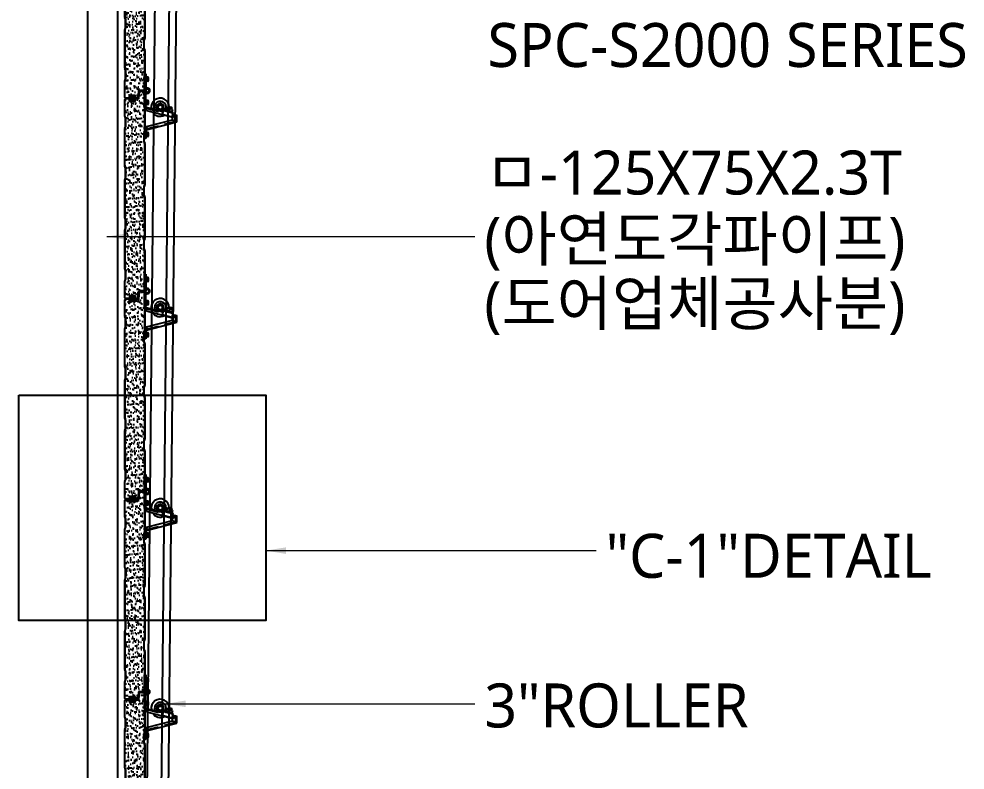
# Model space of a CAD drawing. Header units: millimetres. Extents: x 909 to 159266, y 137 to 21462.
# Drawn here: x 129143 to 131504, y 11873 to 13747 of the extents above; entities that cross this region are included whole.
import ezdxf

# ---------------------------------------------------------------- set-up
doc = ezdxf.new("R2010")
doc.units = ezdxf.units.MM
doc.header["$LTSCALE"] = 50
doc.header["$MEASUREMENT"] = 0
doc.linetypes.add('HIDDEN', pattern=[2, 1, -1])
doc.linetypes.add('HIDDEN2', pattern=[0.1875, 0.125, -0.0625])
for name, color, linetype in [('OHD Frame', 2, 'Continuous'), ('OHD Panel', 5, 'Continuous'), ('OHD Track', 4, 'Continuous')]:
    doc.layers.add(name, color=color, linetype=linetype)
doc.layers.add('건축120130$0$TEX', color=3, linetype='Continuous', lineweight=15)
doc.layers.add('주단면도-1$0$A-ELEV-LIN2', color=7, linetype='Continuous', lineweight=25)
doc.styles.get("Standard").update_dxf_attribs({"font": 'NanumGothicBold.ttf'})
doc.styles.add('울릉도M', font='NanumGothic.ttf')
doc.dimstyles.new('ISO-25', dxfattribs={"dimtxt": 2.5, "dimasz": 2.5, "dimexe": 1.25, "dimexo": 0.625, "dimtad": 1, "dimtxsty": 'Standard', "dimcen": 2.5, "dimadec": 0, "dimazin": 0, "dimtfac": 1, "dimtmove": 0, "dimatfit": 3, "dimfxl": 1, "dimarcsym": 0})

# ---------------------------------------------------------------- blocks, each defined once
blk = doc.blocks.new('A$C1B0F701D')
at = {"layer": 'OHD Panel'}
for p, q in [((1.218728721141815e-05, 457.0901667959988), (1.218728721141815e-05, 498.4999968521297)), ((0.5000121872872114, 457.0901667959988), (0.5000121872872114, 498.4999968521297)), ((2.500012187287211, 500.9999968521297), (9.500012187287211, 500.9999968521297)), ((9.500012187287211, 500.9999968521297), (2.500012187287211, 500.9999968521297)), ((2.500012187287211, 500.4999968521297), (9.500012187287211, 500.4999968521297)), ((11.50001218728721, 498.4999968521297), (11.50001218728721, 495.9999968521297)), ((11.50001218728721, 494.9999968521297), (11.50001218728721, 498.4999968521297)), ((12.00001218728721, 498.4999968521297), (12.00001218728721, 495.9999968521297)), ((12.00001218728721, 494.9999968521297), (12.00001218728721, 498.4999968521297)), ((16.50001218728721, 493.9999968521297), (13.00001218728721, 493.9999968521297)), ((13.00001218728721, 493.4999968521297), (16.50001218728721, 493.4999968521297)), ((16.50001218728721, 493.4999968521297), (16.50001218728721, 493.9999968521297)), ((1.788866569288075, 452.922288088128), (0.2639442104846239, 455.9721328075975)), ((2.236080165021122, 453.1458948869258), (0.7111578052863479, 456.1957396063954)), ((2.000012187287211, 430.9721328075975), (2.000012187287211, 452.0278608985245)), ((2.500012187287211, 430.9721328075975), (2.500012187287211, 452.0278608985245)), ((1.218728721141815e-05, 330.0901667959988), (1.218728721141815e-05, 425.9098269082606)), ((0.2639442104846239, 427.0278608985245), (1.788866569288075, 430.0777056161314)), ((0.5000121872872114, 330.0901667959988), (0.5000121872872114, 425.9098269082606)), ((0.7111578052863479, 426.8042540997267), (2.236080165021122, 429.8540988191962)), ((1.788866569288075, 325.922288088128), (0.2639442104846239, 328.9721328075975)), ((2.236080165021122, 326.1458948869258), (0.7111578052863479, 329.1957396063954)), ((2.000012187287211, 303.9721328075975), (2.000012187287211, 325.0278608985245)), ((2.500012187287211, 303.9721328075975), (2.500012187287211, 325.0278608985245)), ((1.218728721141815e-05, 298.9098269082606), (1.218728721141815e-05, 203.0901667959988)), ((0.2639442104846239, 300.0278608985245), (1.788866569288075, 303.0777056161314)), ((0.5000121872872114, 203.0901667959988), (0.5000121872872114, 298.9098269082606)), ((0.7111578052863479, 299.8042540997267), (2.236080165021122, 302.8540988191962)), ((1.788866569288075, 198.922288088128), (0.2639442104846239, 201.9721328075975)), ((2.236080165021122, 199.1458948869258), (0.7111578052863479, 202.1957396063954)), ((2.000012187287211, 176.9721328075975), (2.000012187287211, 198.0278608985245)), ((2.500012187287211, 176.9721328075975), (2.500012187287211, 198.0278608985245)), ((1.218728721141815e-05, 171.9098269082606), (1.218728721141815e-05, 76.09016679599881)), ((0.2639442104846239, 173.0278608985245), (1.788866569288075, 176.0777056161314)), ((0.5000121872872114, 76.09016679599881), (0.5000121872872114, 171.9098269082606)), ((0.7111578052863479, 172.8042540997267), (2.236080165021122, 175.8540988191962)), ((1.788866569288075, 71.92228808812797), (0.2639442104846239, 74.97213280759752)), ((2.236080165021122, 72.14589488692582), (0.7111578052863479, 75.19573960639536)), ((2.000012187287211, 49.97213280759752), (2.000012187287211, 71.02786089852452)), ((2.500012187287211, 49.97213280759752), (2.500012187287211, 71.02786089852452)), ((0.2639442104846239, 46.02786089852452), (1.788866569288075, 49.07770561613142)), ((0.7111578052863479, 45.80425409972668), (2.236080165021122, 48.85409881919622)), ((1.218728721141815e-05, 3.499996852129698), (1.218728721141815e-05, 44.90982690826058)), ((0.5000121872872114, 3.499996852129698), (0.5000121872872114, 44.90982690826058)), ((9.500012187287211, 1.499996852129698), (2.500012187287211, 1.499996852129698)), ((9.500012187287211, 0.9999968521296978), (2.500012187287211, 0.9999968521296978)), ((11.50001218728721, 6.999996852129698), (11.50001218728721, 3.499996852129698)), ((12.00001218728721, 6.999996852129698), (12.00001218728721, 3.499996852129698)), ((13.00001218728721, 8.499996852129698), (16.50001218728721, 8.499996852129698)), ((16.50001218728721, 7.999996852129698), (13.00001218728721, 7.999996852129698)), ((16.50001218728721, 8.499996852129698), (16.50001218728721, 7.999996852129698))]:
    blk.add_line(p, q, dxfattribs=at)
for centre, radius, start, end in [((2.500012187287211, 498.4999968521297), 2.5, 90, 180), ((2.500012187287211, 498.4999968521297), 2.000000000001364, 90, 180), ((9.500012187287211, 498.4999968521297), 2.5, 0, 90), ((9.500012187287211, 498.4999968521297), 1.999999999998408, 0, 90), ((13.00001218728721, 494.9999968521297), 1.5, 180, 270), ((13.00001218728721, 494.9999968521297), 1, 180, 270), ((2.500012187287211, 457.0901667959988), 2.5, 180, 206.5650512009417), ((2.500012187287211, 457.0901667959988), 2, 180, 206.5650512009417), ((1.218728721141815e-05, 452.0278608985245), 2, 0, 26.56505120094169), ((1.218728721141815e-05, 452.0278608985245), 2.5, 0, 26.56505120094169), ((2.500012187287211, 425.9098269082606), 2.5, 153.4349487990583, 180), ((2.500012187287211, 425.9098269082606), 2, 153.4349487990583, 180), ((1.218728721141815e-05, 430.9721328075975), 2, 333.4349487990583, 0), ((1.218728721141815e-05, 430.9721328075975), 2.5, 333.4349487990583, 0), ((2.500012187287211, 330.0901667959988), 2.5, 180, 206.5650512009417), ((2.500012187287211, 330.0901667959988), 2, 180, 206.5650512009417), ((1.218728721141815e-05, 325.0278608985245), 2, 0, 26.56505120094169), ((1.218728721141815e-05, 325.0278608985245), 2.5, 0, 26.56505120094169), ((2.500012187287211, 298.9098269082606), 2.5, 153.4349487990583, 180), ((2.500012187287211, 298.9098269082606), 2, 153.4349487990583, 180), ((1.218728721141815e-05, 303.9721328075975), 2, 333.4349487990583, 0), ((1.218728721141815e-05, 303.9721328075975), 2.5, 333.4349487990583, 0), ((2.500012187287211, 203.0901667959988), 2.5, 180, 206.5650512009417), ((2.500012187287211, 203.0901667959988), 2, 180, 206.5650512009417), ((1.218728721141815e-05, 198.0278608985245), 2, 0, 26.56505120094169), ((1.218728721141815e-05, 198.0278608985245), 2.5, 0, 26.56505120094169), ((2.500012187287211, 171.9098269082606), 2.5, 153.4349487990583, 180), ((2.500012187287211, 171.9098269082606), 2, 153.4349487990583, 180), ((1.218728721141815e-05, 176.9721328075975), 2, 333.4349487990583, 0), ((1.218728721141815e-05, 176.9721328075975), 2.5, 333.4349487990583, 0), ((2.500012187287211, 76.09016679599881), 2.5, 180, 206.5650512009417), ((2.500012187287211, 76.09016679599881), 2, 180, 206.5650512009417), ((1.218728721141815e-05, 71.02786089852452), 2, 0, 26.56505120094169), ((1.218728721141815e-05, 71.02786089852452), 2.5, 0, 26.56505120094169), ((1.218728721141815e-05, 49.97213280759752), 2, 333.4349487990583, 0), ((1.218728721141815e-05, 49.97213280759752), 2.5, 333.4349487990583, 0), ((2.500012187287211, 44.90982690826058), 2.5, 153.4349487990583, 180), ((2.500012187287211, 44.90982690826058), 2, 153.4349487990583, 180), ((2.500012187287211, 3.499996852129698), 2.5, 180, 270), ((2.500012187287211, 3.499996852129698), 2.000000000000114, 180, 270), ((9.500012187287211, 3.499996852129698), 2.5, 270, 0), ((9.500012187287211, 3.499996852129698), 2.000000000000057, 270, 0), ((13.00001218728721, 6.999996852129698), 1.5, 90, 180), ((13.00001218728721, 6.999996852129698), 1, 90, 180)]:
    blk.add_arc(centre, radius, start, end, dxfattribs=at)
blk = doc.blocks.new('A$C2BEC2C56')
h = blk.add_hatch(color=256)
h.dxf.hatch_style = 1
h.paths.add_polyline_path([(26.9999999506399, 477.5), (27.9999999506399, 477.5), (27.9999999506399, 517.5), (26.9999999506399, 517.5)])
h = blk.add_hatch(color=256)
h.dxf.hatch_style = 1
h.paths.add_polyline_path([(26.9999999506399, 22.5), (27.9999999506399, 22.5), (27.9999999506399, 62.5), (26.9999999506399, 62.5)])
for p, q in [((26.9999999506399, 517.5), (26.9999999506399, 477.5)), ((27.9999999506399, 517.5), (26.9999999506399, 517.5)), ((27.9999999506399, 477.5), (27.9999999506399, 517.5)), ((26.9999999506399, 477.5), (27.9999999506399, 477.5)), ((26.9999999506399, 62.5), (26.9999999506399, 22.5)), ((26.9999999506399, 22.5), (27.9999999506399, 22.5))]:
    blk.add_line(p, q)
at = {"layer": 'OHD Panel'}
for p, q in [((17.6371212657541, 520), (25.9999999506399, 520)), ((17.6371212657541, 519.5), (25.9999999506399, 519.5)), ((4.499999950639904, 495), (4.499999950639904, 499.5)), ((4.999999950639904, 495), (4.999999950639904, 499.5)), ((5.999999950639904, 501), (12.48620515409857, 501)), ((5.999999950639904, 500.5), (12.48620515409857, 500.5)), ((13.48071060795337, 501.8953152168542), (15.15085763391107, 517.7617119625211)), ((13.97796333394945, 501.84297282435), (15.64811035990715, 517.7093695700169)), ((27.9999999506399, 517.5), (27.9999999506399, 419.5901699438691)), ((28.4999999506399, 517.5), (28.4999999506399, 419.5901699438691)), ((-4.936009645462036e-08, 494), (3.499999950639904, 494)), ((-4.936009645462036e-08, 493.5), (-4.936009645462036e-08, 494)), ((-4.936009645462036e-08, 493.5), (3.499999950639904, 493.5)), ((25.9999999506399, 414.5278640463948), (25.9999999506399, 393.4721359554678)), ((27.78885433264077, 418.695742752403), (26.26393197290599, 415.6458980347961)), ((26.4999999506399, 414.5278640463948), (26.4999999506399, 393.4721359554678)), ((28.23606792837381, 418.4721359554678), (26.71114556863904, 415.4222912359983)), ((26.26393197290599, 392.3541019670665), (27.78885433264077, 389.304257247597)), ((26.71114556863904, 392.5777087640017), (28.23606792837381, 389.5278640463948)), ((27.9999999506399, 388.4098300561309), (27.9999999506399, 285.5901699438691)), ((28.4999999506399, 388.4098300561309), (28.4999999506399, 285.5901699438691)), ((27.78885433264077, 284.695742752403), (26.26393197290599, 281.6458980347961)), ((28.23606792837381, 284.4721359554678), (26.71114556863904, 281.4222912359983)), ((25.9999999506399, 280.5278640463948), (25.9999999506399, 259.4721359554678)), ((26.4999999506399, 280.5278640463948), (26.4999999506399, 259.4721359554678)), ((26.26393197290599, 258.3541019670665), (27.78885433264077, 255.304257247597)), ((26.71114556863904, 258.5777087640017), (28.23606792837381, 255.5278640463948)), ((27.9999999506399, 254.4098300561309), (27.9999999506399, 151.5901699438691)), ((28.4999999506399, 254.4098300561309), (28.4999999506399, 151.5901699438691)), ((25.9999999506399, 146.5278640463948), (25.9999999506399, 125.4721359554678)), ((27.78885433264077, 150.695742752403), (26.26393197290599, 147.6458980347961)), ((26.4999999506399, 146.5278640463948), (26.4999999506399, 125.4721359554678)), ((28.23606792837381, 150.4721359554678), (26.71114556863904, 147.4222912359983)), ((26.26393197290599, 124.3541019670665), (27.78885433264077, 121.304257247597)), ((26.71114556863904, 124.5777087640017), (28.23606792837381, 121.5278640463948)), ((27.9999999506399, 120.4098300561309), (27.9999999506399, 22.5)), ((28.4999999506399, 120.4098300561309), (28.4999999506399, 22.5)), ((27.9999999506399, 62.5), (26.9999999506399, 62.5)), ((27.9999999506399, 22.5), (27.9999999506399, 62.5)), ((3.499999950639904, 8.5), (-4.936009645462036e-08, 8.5)), ((-4.936009645462036e-08, 8.5), (-4.936009645462036e-08, 8)), ((3.499999950639904, 8), (-4.936009645462036e-08, 8)), ((4.499999950639904, 3.5), (4.499999950639904, 7)), ((4.999999950639904, 3.5), (4.999999950639904, 7)), ((9.33528904337436, 1.5), (6.999999950639904, 1.5)), ((9.33528904337436, 1), (6.999999950639904, 1)), ((12.9002032680437, 18.26171196252108), (11.32429994922131, 3.290630431845784)), ((13.3974559949711, 18.20936957001686), (11.82155267614871, 3.238288039341569)), ((25.9999999506399, 20.5), (15.38646690081805, 20.5)), ((25.9999999506399, 20), (15.38646690081805, 20))]:
    blk.add_line(p, q, dxfattribs=at)
for centre, radius, start, end in [((17.6371212657541, 517.5), 2.499999999999688, 90, 173.9909940145751), ((17.6371212657541, 517.5), 1.999999999998641, 90, 173.9909940145751), ((25.9999999506399, 517.5), 2.5, 0, 90), ((25.9999999506399, 517.5), 2, 0, 90), ((5.999999950639904, 499.5), 1.5, 90, 180), ((5.999999950639904, 499.5), 1, 90, 180), ((12.48620515409857, 502), 0.9999999999990621, 270, 353.9909940145752), ((12.48620515409857, 502), 1.499999999999716, 270, 353.9909940145752), ((3.499999950639904, 495), 1, 270, 0), ((3.499999950639904, 495), 1.5, 270, 0), ((28.4999999506399, 414.5278640463948), 2.499999999999993, 153.4349487990583, 180), ((28.4999999506399, 414.5278640463948), 1.999999999999933, 153.4349487990583, 180), ((25.9999999506399, 419.5901699438691), 1.999999999998181, 333.4349487990583, 0), ((25.9999999506399, 419.5901699438691), 2.499999999998181, 333.4349487990583, 0), ((28.4999999506399, 393.4721359554678), 2.499999999996362, 180, 206.5650512009417), ((28.4999999506399, 393.4721359554678), 1.999999999998181, 180, 206.5650512009417), ((25.9999999506399, 388.4098300561309), 2.000000000000035, 0, 26.56505120094169), ((25.9999999506399, 388.4098300561309), 2.500000000000019, 0, 26.56505120094169), ((25.9999999506399, 285.5901699438691), 1.999999999998181, 333.4349487990583, 0), ((25.9999999506399, 285.5901699438691), 2.499999999998181, 333.4349487990583, 0), ((28.4999999506399, 280.5278640463948), 2.499999999999993, 153.4349487990583, 180), ((28.4999999506399, 280.5278640463948), 1.999999999999933, 153.4349487990583, 180), ((28.4999999506399, 259.4721359554678), 2.499999999996362, 180, 206.5650512009417), ((28.4999999506399, 259.4721359554678), 1.999999999998181, 180, 206.5650512009417), ((25.9999999506399, 254.4098300561309), 2.000000000000035, 0, 26.56505120094169), ((25.9999999506399, 254.4098300561309), 2.500000000000019, 0, 26.56505120094169), ((28.4999999506399, 146.5278640463948), 2.499999999999917, 153.4349487990583, 180), ((28.4999999506399, 146.5278640463948), 1.999999999999933, 153.4349487990583, 180), ((25.9999999506399, 151.5901699438691), 1.999999999998181, 333.4349487990583, 0), ((25.9999999506399, 151.5901699438691), 2.499999999998181, 333.4349487990583, 0), ((28.4999999506399, 125.4721359554678), 2.499999999996362, 180, 206.5650512009417), ((28.4999999506399, 125.4721359554678), 1.999999999998181, 180, 206.5650512009417), ((25.9999999506399, 120.4098300561309), 2.000000000000035, 0, 26.56505120094169), ((25.9999999506399, 120.4098300561309), 2.500000000000019, 0, 26.56505120094169), ((3.499999950639904, 7), 1.5, 0, 90), ((3.499999950639904, 7), 1, 0, 90), ((6.999999950639904, 3.5), 2.5, 180, 270), ((6.999999950639904, 3.5), 2, 180, 270), ((9.33528904337436, 3.5), 2.00000000000056, 270, 353.9909940145752), ((9.33528904337436, 3.5), 2.500000000001503, 270, 353.9909940145752), ((15.38646690081805, 18), 2.499999999998522, 90, 173.9909940145751), ((15.38646690081805, 18), 2.000000000000341, 90, 173.9909940145751), ((25.9999999506399, 22.5), 2.5, 270, 0), ((25.9999999506399, 22.5), 2, 270, 0)]:
    blk.add_arc(centre, radius, start, end, dxfattribs=at)
blk = doc.blocks.new('판넬')
h = blk.add_hatch()
h.set_pattern_fill('AR-SAND', color=253, scale=0.3)
h.set_pattern_definition([(37.50000000000001, (2318087.768194509, -116208.1338546443), (-0.4800093887952137, 14.68239711988027), [0, -11.5824, 0, -12.954, 0, -12.3825]), (7.499999999999999, (2318087.768194509, -116208.1338546443), (13.48569849414008, 21.50475301705063), [0, -6.248400000000001, 0, -10.4394, 0, -4.0005]), (327.5, (2318078.395594509, -116208.1338546443), (23.72977110724374, 0.04311554035637286), [0, -3.81, 0, -13.716, 0, -17.907]), (317.5, (2318078.395594509, -116208.1338546443), (22.90669357416892, 6.687879697716489), [0, -1.905, 0, -8.991599999999998, 0, -10.287])])
h.paths.add_polyline_path([(2376486.369014149, -61366.95126965109, 0.1164338214697226), (2376486.580159767, -61366.05684246006), (2376486.580159767, -61263.23718234734, 0.1164338214658536), (2376486.369014149, -61262.34275515634), (2376484.844091789, -61259.29291043728, -0.1164338214658552), (2376484.580159767, -61258.17487644864), (2376484.580159767, -61237.1191483587, -0.1164338214697252), (2376484.844091789, -61236.00111436992), (2376486.369014149, -61232.95126965109, 0.1164338214697226), (2376486.580159767, -61232.05684246006), (2376486.580159767, -61129.23718234734, 0.1164338214658536), (2376486.369014149, -61128.34275515634), (2376484.844091789, -61125.29291043728, -0.1164338214658538), (2376484.580159767, -61124.17487644864), (2376484.580159767, -61103.1191483587, -0.1164338214697224), (2376484.844091789, -61102.00111436992), (2376486.369014149, -61098.95126965109, 0.1164338214697226), (2376486.580159767, -61098.05684246006), (2376486.580159767, -61040.1470124037), (2376485.580159767, -61040.1470124037), (2376485.580159767, -61000.1470124037), (2376486.580159767, -61000.1470124037, 0.4142135623730951), (2376484.580159767, -60998.1470124037), (2376476.217281082, -60998.1470124037, 0.3838189494974931), (2376474.228270176, -60999.93764283466), (2376472.55812315, -61015.80403958048, -0.383818949497481), (2376471.066364971, -61017.1470124037), (2376464.580159767, -61017.1470124037, 0.4142135623730925), (2376463.580159767, -61018.1470124037), (2376463.580159767, -61022.6470124037, -0.4142135623730951), (2376462.080159767, -61024.1470124037), (2376458.580159767, -61024.1470124037), (2376458.580159767, -61023.6470124037), (2376453.580159767, -61023.64701240358), (2376453.580159767, -61024.14701240358), (2376450.080159767, -61024.14701240358, -0.4142135623730951), (2376448.580159767, -61022.64701240358), (2376448.580159767, -61019.14701240358, 0.4142135623730951), (2376446.580159767, -61017.14701240358), (2376439.580159767, -61017.14701240358, 0.4142135623730951), (2376437.580159767, -61019.14701240358), (2376437.580159767, -61060.55684245995, 0.1164338214658501), (2376437.791305385, -61061.45126965095), (2376439.316227744, -61064.50111437, -0.1164338214658508), (2376439.580159767, -61065.61914835864), (2376439.580159767, -61086.67487644858, -0.1164338214658514), (2376439.316227744, -61087.79291043733), (2376437.791305385, -61090.84275515647, 0.1164338214619848), (2376437.580159767, -61091.73718234745), (2376437.580159767, -61187.55684245995, 0.1164338214658537), (2376437.791305385, -61188.45126965095), (2376439.316227744, -61191.50111437, -0.1164338214658538), (2376439.580159767, -61192.61914835864), (2376439.580159767, -61213.67487644858, -0.1164338214619862), (2376439.316227744, -61214.7929104373), (2376437.791305385, -61217.84275515647, 0.1164338214619848), (2376437.580159767, -61218.73718234745), (2376437.580159767, -61314.55684245995, 0.1164338214658537), (2376437.791305385, -61315.45126965095), (2376439.316227744, -61318.50111437, -0.1164338214658545), (2376439.580159767, -61319.61914835864), (2376439.580159767, -61340.67487644858, -0.1164338214619844), (2376439.316227744, -61341.7929104373), (2376437.791305385, -61344.84275515647, 0.1164338214619848), (2376437.580159767, -61345.73718234745), (2376437.580159767, -61441.55684245995, 0.1164338214658537), (2376437.791305385, -61442.45126965095), (2376439.316227744, -61445.50111437, -0.1164338214658552), (2376439.580159767, -61446.61914835864), (2376439.580159767, -61466.67487644858, -0.1164338214619847), (2376439.316227744, -61467.7929104373), (2376437.791305385, -61470.84275515647, 0.1164338214619848), (2376437.580159767, -61471.73718234745), (2376437.580159767, -61514.14701240358, 0.4142135623730951), (2376439.580159767, -61516.14701240358), (2376446.580159767, -61516.14701240358, 0.4142135623730951), (2376448.580159767, -61514.14701240358), (2376448.580159767, -61510.64701240358, -0.4142135623730951), (2376450.080159767, -61509.14701240358), (2376453.580159767, -61509.14701240358), (2376453.580159767, -61509.64701240358), (2376458.580159767, -61509.6470124037), (2376458.580159767, -61509.1470124037), (2376462.080159767, -61509.1470124037, -0.4142135623730951), (2376463.580159767, -61510.6470124037), (2376463.580159767, -61514.1470124037, 0.4142135623730951), (2376465.580159767, -61516.1470124037), (2376467.915448859, -61516.1470124037, 0.3838189495020591), (2376469.904459765, -61514.35638197271), (2376471.480363084, -61499.38530044244, -0.3838189495020575), (2376473.966626717, -61497.1470124037), (2376484.580159767, -61497.1470124037, 0.4142135623730951), (2376486.580159767, -61495.1470124037), (2376485.580159767, -61495.1470124037), (2376485.580159767, -61455.1470124037), (2376486.580159767, -61455.1470124037), (2376486.580159767, -61397.23718234734, 0.1164338214658532), (2376486.369014149, -61396.34275515634), (2376484.844091789, -61393.29291043728, -0.1164338214658538), (2376484.580159767, -61392.17487644864), (2376484.580159767, -61371.1191483587, -0.1164338214697235), (2376484.844091789, -61370.00111436992)])
h = blk.add_hatch(color=8)
h.dxf.hatch_style = 1
h.paths.add_polyline_path([(2376462.080159767, -61023.6470124037, 0.4142135623730951), (2376463.080159767, -61022.6470124037), (2376463.080159767, -61016.60919053791, 0.1374513143177731), (2376449.080159767, -61016.60919053791), (2376449.080159767, -61022.6470124037, 0.4142135623730951), (2376450.080159767, -61023.6470124037)])
h.paths.add_polyline_path([(2376456.472953836, -61022.1470724037), (2376456.472953836, -61020.14666998741), (2376461.472853835, -61020.14666998741), (2376461.472853835, -61022.1470724037)], flags=16)
h.paths.add_polyline_path([(2376455.472953836, -61022.1470724037), (2376450.473053835, -61022.1470724037), (2376450.473053835, -61020.14666998741), (2376455.472953836, -61020.14666998741)], flags=16)
h.paths.add_polyline_path([(2376450.473053835, -61019.14666998741), (2376450.473053835, -61017.83131527804, -0.05389513537904637), (2376456.068460103, -61017.14930009912, -0.05204155013953814), (2376461.472853835, -61017.7871806753), (2376461.472853835, -61019.14666998741)], flags=16)
h = blk.add_hatch(color=8)
h.dxf.hatch_style = 1
h.paths.add_polyline_path([(2376463.080159766, -61516.68483426962), (2376463.080159767, -61510.6470124037, 0.4142135623718518), (2376462.080159767, -61509.6470124037), (2376450.080159766, -61509.64701240375, 0.4142135623718518), (2376449.080159766, -61510.64701240375), (2376449.080159766, -61516.68483426957, 0.1374513143154419)])
h.paths.add_polyline_path([(2376456.068460101, -61516.14472470836, -0.05389513537517657), (2376450.473053834, -61515.46270952946), (2376450.473053834, -61514.14735482004), (2376461.472853834, -61514.14735482008), (2376461.472853834, -61515.50684413216, -0.05204155014453569)], flags=16)
h.paths.add_polyline_path([(2376456.472953835, -61513.14735482007), (2376456.472953835, -61511.14695240378), (2376461.472853834, -61511.1469524038), (2376461.472853834, -61513.14735482008)], flags=16)
h.paths.add_polyline_path([(2376455.472953835, -61513.14735482006), (2376450.473053834, -61513.14735482004), (2376450.473053834, -61511.14695240375), (2376455.472953835, -61511.14695240377)], flags=16)
for p, q in [((2376449.080159767, -61022.6470124037), (2376449.080159767, -61016.60919053791)), ((2376462.080159767, -61023.6470124037), (2376450.080159767, -61023.6470124037)), ((2376450.473053835, -61019.14666998741), (2376450.473053835, -61017.8313152781)), ((2376461.472853835, -61019.14666998741), (2376450.473053835, -61019.14666998741)), ((2376455.472953836, -61020.14666998741), (2376450.473053835, -61020.14666998741)), ((2376450.473053835, -61022.1470724037), (2376450.473053835, -61020.14666998741)), ((2376455.472953836, -61022.1470724037), (2376450.473053835, -61022.1470724037)), ((2376455.472953836, -61020.14666998741), (2376455.472953836, -61022.1470724037)), ((2376461.472853835, -61020.14666998741), (2376456.472953836, -61020.14666998741)), ((2376456.472953836, -61020.14666998741), (2376456.472953836, -61022.1470724037)), ((2376461.472853835, -61022.1470724037), (2376456.472953836, -61022.1470724037)), ((2376461.472853835, -61017.78718067531), (2376461.472853835, -61019.14666998741)), ((2376461.472853835, -61020.14666998741), (2376461.472853835, -61022.1470724037)), ((2376449.080159766, -61510.64701240375), (2376449.080159766, -61516.68483426954)), ((2376462.080159766, -61509.6470124038), (2376450.080159766, -61509.64701240375)), ((2376455.472953835, -61511.14695240377), (2376450.473053834, -61511.14695240375)), ((2376450.473053834, -61511.14695240375), (2376450.473053834, -61513.14735482004)), ((2376455.472953835, -61513.14735482006), (2376450.473053834, -61513.14735482004)), ((2376450.473053834, -61514.14735482004), (2376450.473053834, -61515.46270952935)), ((2376461.472853834, -61514.14735482008), (2376450.473053834, -61514.14735482004)), ((2376455.472953835, -61513.14735482006), (2376455.472953835, -61511.14695240377)), ((2376461.472853834, -61511.1469524038), (2376456.472953835, -61511.14695240378)), ((2376456.472953835, -61513.14735482007), (2376456.472953835, -61511.14695240378)), ((2376461.472853834, -61513.14735482008), (2376456.472953835, -61513.14735482007)), ((2376461.472853834, -61513.14735482008), (2376461.472853834, -61511.1469524038)), ((2376461.472853834, -61515.50684413219), (2376461.472853834, -61514.14735482008))]:
    blk.add_line(p, q)
at = {"color": 4}
for p, q in [((2376449.080159767, -61019.1470124037), (2376449.080159767, -61019.6470124037)), ((2376449.080159766, -61514.14701240375), (2376449.080159766, -61513.64701240375))]:
    blk.add_line(p, q, dxfattribs=at)
at = {"color": 0}
for p, q in [((2376463.080159767, -61022.6470124037), (2376463.080159767, -61016.60919053791)), ((2376463.080159766, -61510.6470124038), (2376463.080159766, -61516.6848342696))]:
    blk.add_line(p, q, dxfattribs=at)
for centre, radius, start, end in [((2376456.080159767, -61041.59167247135), 25.94464113367092, 74.34732247678907, 105.6526775232109), ((2376450.080159767, -61022.6470124037), 1, 180, 270), ((2376456.425188879, -61043.36997814458), 26.22310455654359, 90.77945324020176, 103.1193697911765), ((2376455.714670993, -61043.359844666), 26.21293217529136, 77.31037557479334, 89.22667031977839), ((2376462.080159767, -61022.6470124037), 1, 270, 0), ((2376450.080159766, -61510.64701240375), 1, 90, 180), ((2376456.080159766, -61491.70235233612), 25.94464113367092, 254.3473224767891, 285.6526775232109), ((2376456.425188878, -61489.9240466629), 26.22310455654359, 256.8806302088234, 269.2205467597983), ((2376455.714670992, -61489.93418014147), 26.21293217529136, 270.7733296802216, 282.6896244252067), ((2376462.080159766, -61510.6470124038), 1, 0, 90)]:
    blk.add_arc(centre, radius, start, end)
at = {"color": 6}
for name, p in [('A$C2BEC2C56', (2376458.580159816, -61517.6470124037)), ('A$C1B0F701D', (2376437.080147579, -61517.64700925525))]:
    blk.add_blockref(name, p, dxfattribs=at)
blk = doc.blocks.new('2ROLLER')
for p, q in [((-153853.2955657549, -195.2199046941914, 1.728518139124799e-06), (-153854.1154628711, -198.405204990655, 1.728518139124799e-06)), ((-153851.3384709358, -199.6514999216997, 1.728518139124799e-06), (-153842.6225759099, -201.8949735448368, 1.728518139124799e-06)), ((-153850.5906463948, -196.7462015797391, 1.728518139124799e-06), (-153817.6639318525, -205.2215463782559, 1.728518139124799e-06)), ((-153844.8106975143, -195.1361733380136, 1.728518139124799e-06), (-153841.6253972178, -195.95607045422, 1.728518139124799e-06)), ((-153841.8747513689, -198.9896752028744, 1.728518139124799e-06), (-153844.367499839, -208.6740030094152, 1.728518139124799e-06)), ((-153844.367499839, -208.6740030094152, 1.728518139124799e-06), (-153820.1566803227, -214.9058741847975, 1.728518139124799e-06)), ((-153836.0753139268, -199.2175503071148, 1.728518139124799e-06), (-153836.3806686746, -200.4038535025711, 1.728518139124799e-06)), ((-153836.3806686746, -200.4038535025711, 1.728518139124799e-06), (-153835.4122358939, -200.6531283495888, 1.728518139124799e-06)), ((-153835.3511635564, -200.4158623183084, 1.728518139124799e-06), (-153835.4122358939, -200.6531283495888, 1.728518139124799e-06)), ((-153835.3511635564, -200.4158623183084, 1.728518139124799e-06), (-153834.4438031132, -200.9024031965755, 1.728518139124799e-06)), ((-153834.3827307757, -200.6651371653252, 1.728518139124799e-06), (-153834.4438031132, -200.9024031965755, 1.728518139124799e-06)), ((-153834.3827307757, -200.6651371653252, 1.728518139124799e-06), (-153833.4753703327, -201.1516780435677, 1.728518139124799e-06)), ((-153834.3827307757, -200.6651371653252, 1.728518139124799e-06), (-153833.4753703327, -201.1516780435677, 1.728518139124799e-06)), ((-153832.4496043372, -193.1549409513145, 1.728518139124799e-06), (-153833.9452534193, -198.9655376352557, 1.728518139124799e-06)), ((-153833.9452534193, -198.9655376352557, 1.728518139124799e-06), (-153820.3871944899, -202.455385493261, 1.728518139124799e-06)), ((-153831.2318967095, -192.4357830176532, 1.728518139124799e-06), (-153819.6107033418, -195.4270811816596, 1.728518139124799e-06)), ((-153829.6449095301, -192.8442739261309, 1.728518139124799e-06), (-153829.3852183617, -192.690904628208, 1.728518139124799e-06)), ((-153820.9937264717, -194.7826717423186, 1.728518139124799e-06), (-153829.597447817, -192.1034033680635, 1.728518139124799e-06)), ((-153829.3532256798, -192.5666130598356, 1.728518139124799e-06), (-153829.5872526368, -192.1703490457903, 1.728518139124799e-06)), ((-153829.5552599552, -192.0460574775097, 1.728518139124799e-06), (-153829.15899594, -191.8120305209204, 1.728518139124799e-06)), ((-153820.7675040501, -193.9037976341579, 1.728518139124799e-06), (-153829.3712253951, -191.2245292598409, 1.728518139124799e-06)), ((-153829.1270032582, -191.6877389526644, 1.728518139124799e-06), (-153829.361030215, -191.2914749365782, 1.728518139124799e-06)), ((-153829.3290375334, -191.1671833682967, 1.728518139124799e-06), (-153828.9327735182, -190.9331564117374, 1.728518139124799e-06)), ((-153820.5412816285, -193.0249235259398, 1.728518139124799e-06), (-153829.1450029733, -190.3456551516465, 1.728518139124799e-06)), ((-153828.9007808366, -190.8088648433395, 1.728518139124799e-06), (-153829.1348077931, -190.4126008285011, 1.728518139124799e-06)), ((-153829.1028151113, -190.2883092601869, 1.728518139124799e-06), (-153828.6607764995, -190.0272485855194, 1.728518139124799e-06)), ((-153820.4912839228, -192.102630942175, 1.728518139124799e-06), (-153828.592004814, -190.0175032996613, 1.728518139124799e-06)), ((-153825.6705748725, -194.8998648803163, 1.728518139124799e-06), (-153827.1662239546, -200.7104615642593, 1.728518139124799e-06)), ((-153823.7299701886, -203.4071604823139, 1.728518139124799e-06), (-153822.8226097454, -203.8937013605819, 1.728518139124799e-06)), ((-153823.7299701886, -203.4071604823139, 1.728518139124799e-06), (-153822.8226097454, -203.8937013605819, 1.728518139124799e-06)), ((-153822.7615374079, -203.6564353293015, 1.728518139124799e-06), (-153822.8226097454, -203.8937013605819, 1.728518139124799e-06)), ((-153822.7615374079, -203.6564353293015, 1.728518139124799e-06), (-153821.8541769647, -204.1429762075686, 1.728518139124799e-06)), ((-153822.7615374079, -203.6564353293015, 1.728518139124799e-06), (-153821.8541769647, -204.1429762075686, 1.728518139124799e-06)), ((-153821.7931046272, -203.9057101763183, 1.728518139124799e-06), (-153821.8541769647, -204.1429762075686, 1.728518139124799e-06)), ((-153821.7931046272, -203.9057101763183, 1.728518139124799e-06), (-153820.885744184, -204.3922510545854, 1.728518139124799e-06)), ((-153821.7931046272, -203.9057101763183, 1.728518139124799e-06), (-153820.885744184, -204.3922510545854, 1.728518139124799e-06)), ((-153821.2956055007, -194.9933869322313, 1.728518139124799e-06), (-153821.0359143337, -194.8400176347686, 1.728518139124799e-06)), ((-153821.0039216521, -194.715726066458, 1.728518139124799e-06), (-153821.2379486084, -194.3194620506829, 1.728518139124799e-06)), ((-153821.2059559268, -194.195170482345, 1.728518139124799e-06), (-153820.8096919121, -193.9611435257639, 1.728518139124799e-06)), ((-153820.7776992303, -193.8368519573623, 1.728518139124799e-06), (-153821.0117261868, -193.4405879425522, 1.728518139124799e-06)), ((-153820.9797335052, -193.3162963741552, 1.728518139124799e-06), (-153820.5834694903, -193.0822694175122, 1.728518139124799e-06)), ((-153820.8246718465, -204.154985023305, 1.728518139124799e-06), (-153820.885744184, -204.3922510545854, 1.728518139124799e-06)), ((-153820.8246718465, -204.154985023305, 1.728518139124799e-06), (-153819.9173114035, -204.6415259015766, 1.728518139124799e-06)), ((-153820.8246718465, -204.154985023305, 1.728518139124799e-06), (-153819.9173114035, -204.6415259015766, 1.728518139124799e-06)), ((-153820.5514768087, -192.957977849027, 1.728518139124799e-06), (-153820.7855037654, -192.5617138354728, 1.728518139124799e-06)), ((-153820.7535110838, -192.4374222671049, 1.728518139124799e-06), (-153820.4677567217, -192.2686604780192, 1.728518139124799e-06)), ((-153818.8915454081, -196.6447888093235, 1.728518139124799e-06), (-153820.3871944899, -202.455385493261, 1.728518139124799e-06)), ((-153817.6639318525, -205.2215463782559, 1.728518139124799e-06), (-153820.1566803227, -214.9058741847966, 1.728518139124799e-06)), ((-153819.9173114035, -204.6415259015766, 1.728518139124799e-06), (-153818.9488786228, -204.8908007485643, 1.728518139124799e-06)), ((-153818.6435238748, -203.7044975531326, 1.728518139124799e-06), (-153818.9488786227, -204.8908007485979, 1.728518139124799e-06)), ((-153818.8242411992, -204.4065843582384, 1.728518139124799e-06), (-153818.9094631177, -204.7376715116616, 1.728518139124799e-06))]:
    blk.add_line(p, q)
at = {"color": 0}
for p, q in [((-153833.414297995, -200.9144120123119, 1.728518139124799e-06), (-153833.4753703327, -201.1516780435677, 1.728518139124799e-06)), ((-153833.414297995, -200.9144120123119, 1.728518139124799e-06), (-153832.506937552, -201.4009528905835, 1.728518139124799e-06)), ((-153833.414297995, -200.9144120123119, 1.728518139124799e-06), (-153832.506937552, -201.4009528905835, 1.728518139124799e-06)), ((-153832.4458652145, -201.1636868593032, 1.728518139124799e-06), (-153832.506937552, -201.4009528905835, 1.728518139124799e-06)), ((-153832.4458652145, -201.1636868593032, 1.728518139124799e-06), (-153831.5385047712, -201.6502277375712, 1.728518139124799e-06)), ((-153832.4458652145, -201.1636868593032, 1.728518139124799e-06), (-153831.5385047712, -201.6502277375712, 1.728518139124799e-06)), ((-153831.4774324338, -201.4129617063199, 1.728518139124799e-06), (-153831.5385047712, -201.6502277375712, 1.728518139124799e-06)), ((-153831.4774324338, -201.4129617063199, 1.728518139124799e-06), (-153830.5700719905, -201.899502584587, 1.728518139124799e-06)), ((-153831.4774324338, -201.4129617063199, 1.728518139124799e-06), (-153830.5700719905, -201.899502584587, 1.728518139124799e-06)), ((-153830.5089996531, -201.6622365533067, 1.728518139124799e-06), (-153830.5700719905, -201.899502584587, 1.728518139124799e-06)), ((-153830.5089996531, -201.6622365533067, 1.728518139124799e-06), (-153829.6016392098, -202.1487774315747, 1.728518139124799e-06)), ((-153830.5089996531, -201.6622365533067, 1.728518139124799e-06), (-153829.6016392098, -202.1487774315747, 1.728518139124799e-06)), ((-153829.5405668724, -201.9115114003243, 1.728518139124799e-06), (-153829.6016392098, -202.1487774315747, 1.728518139124799e-06)), ((-153829.5405668724, -201.9115114003243, 1.728518139124799e-06), (-153828.6332064294, -202.398052278566, 1.728518139124799e-06)), ((-153829.5405668724, -201.9115114003243, 1.728518139124799e-06), (-153828.6332064294, -202.398052278566, 1.728518139124799e-06)), ((-153828.5721340919, -202.1607862473147, 1.728518139124799e-06), (-153828.6332064294, -202.398052278566, 1.728518139124799e-06)), ((-153828.5721340919, -202.1607862473147, 1.728518139124799e-06), (-153827.6647736487, -202.6473271255827, 1.728518139124799e-06)), ((-153828.5721340919, -202.1607862473147, 1.728518139124799e-06), (-153827.6647736487, -202.6473271255827, 1.728518139124799e-06)), ((-153827.6037013112, -202.4100610943024, 1.728518139124799e-06), (-153827.6647736487, -202.6473271255827, 1.728518139124799e-06)), ((-153827.6037013112, -202.4100610943024, 1.728518139124799e-06), (-153826.696340868, -202.8966019725694, 1.728518139124799e-06)), ((-153827.6037013112, -202.4100610943024, 1.728518139124799e-06), (-153826.696340868, -202.8966019725694, 1.728518139124799e-06)), ((-153826.6352685305, -202.6593359413191, 1.728518139124799e-06), (-153826.696340868, -202.8966019725694, 1.728518139124799e-06)), ((-153826.6352685305, -202.6593359413191, 1.728518139124799e-06), (-153825.7279080873, -203.1458768195871, 1.728518139124799e-06)), ((-153826.6352685305, -202.6593359413191, 1.728518139124799e-06), (-153825.7279080873, -203.1458768195871, 1.728518139124799e-06)), ((-153825.6668357498, -202.9086107883059, 1.728518139124799e-06), (-153825.7279080873, -203.1458768195871, 1.728518139124799e-06)), ((-153825.6668357498, -202.9086107883059, 1.728518139124799e-06), (-153824.7594753065, -203.3951516665738, 1.728518139124799e-06)), ((-153825.6668357498, -202.9086107883059, 1.728518139124799e-06), (-153824.7594753065, -203.3951516665738, 1.728518139124799e-06)), ((-153824.6984029691, -203.1578856353226, 1.728518139124799e-06), (-153824.7594753065, -203.3951516665738, 1.728518139124799e-06)), ((-153824.6984029691, -203.1578856353226, 1.728518139124799e-06), (-153823.7910425261, -203.6444265135642, 1.728518139124799e-06)), ((-153824.6984029691, -203.1578856353226, 1.728518139124799e-06), (-153823.7910425261, -203.6444265135642, 1.728518139124799e-06)), ((-153823.7299701886, -203.4071604823139, 1.728518139124799e-06), (-153823.7910425261, -203.6444265135642, 1.728518139124799e-06))]:
    blk.add_line(p, q, dxfattribs=at)
at = {"color": 5, "linetype": 'HIDDEN'}
blk.add_line((-153823.6588724115, -203.7226172742658, 1.728518139124799e-06), (-153823.6067839809, -203.6918547107198, 1.728518139124799e-06), dxfattribs=at)
blk.add_circle((-153849.0949973127, -190.9356048958143, 1.728518139124799e-06), 5.5)
for centre, radius, start, end in [((-153849.0949973127, -190.9356048958143, 1.728518139124799e-06), 22.5, 1.031404424882019, 189.1435729503325), ((-153849.0949973127, -190.9356048958143, 1.728518139124799e-06), 14.5, 321.122059045048, 203.9319087280276), ((-153849.0949973127, -190.9356048958143, 1.728518139124799e-06), 8.999999999999998, 326.0941738375565, 255.5653944724017), ((-153849.0949973127, -190.9356048958143, 1.728518139124799e-06), 5.999999999999999, 315.5653944719776, 255.5653944724017), ((-153849.2196347362, -191.4198212861311, 1.728518139124799e-06), 22.5, 212.7319664058292, 298.3988225388882), ((-153833.547036851, -211.4591929676671, 1.728518139124799e-06), 12.50000000000588, 59.30518975765727, 101.6692756177782), ((-153831.4811715565, -193.4042157983013, 1.728518139124799e-06), 1, 75.5653944724017, 165.5653944749859), ((-153829.5091105117, -192.1241996025592, 1.728518139124799e-06), 0.09075220560105306, 120.565394473691, 210.5653944703056), ((-153829.4313678049, -192.6127625031841, 1.728518139124799e-06), 0.09075220560105306, 300.565394458215, 30.56539447030565), ((-153829.2828880899, -191.2453254934053, 1.728518139124799e-06), 0.09075220560105306, 120.565394473691, 210.5653944083936), ((-153829.2051453833, -191.733888396041, 1.728518139124799e-06), 0.09075220560105306, 300.5653945492319, 30.56539447030565), ((-153829.0566656681, -190.3664513851245, 1.728518139124799e-06), 0.09075220560105306, 120.565394473691, 210.5653944703056), ((-153828.9789229617, -190.8550142866306, 1.728518139124799e-06), 0.09075220560105306, 300.5653944717646, 30.56539447030565), ((-153828.6146270563, -190.1053907104861, 1.728518139124799e-06), 0.09075220560105306, 75.5653944724017, 120.565394473691), ((-153826.7680073863, -213.2041168966689, 1.728518139124799e-06), 12.50000000002234, 49.46151334301035, 91.82559917622974), ((-153826.6390076532, -194.6505900333004, 1.728518139124799e-06), 1, 345.5653944749859, 75.5653944724017), ((-153824.7021420921, -195.1491397273076, 1.728518139124799e-06), 1, 75.5653944724017, 165.5653944749859), ((-153821.1598064835, -194.273312607369, 1.728518139124799e-06), 0.09075220560105306, 120.5653944736983, 210.5653944703056), ((-153821.0820637771, -194.7618755098065, 1.728518139124799e-06), 0.09075220560105306, 300.5653945801947, 30.56539447030565), ((-153820.9335840617, -193.3944384991755, 1.728518139124799e-06), 0.09075220560105306, 120.565394473691, 210.5653944703056), ((-153820.8558413553, -193.8830014007099, 1.728518139124799e-06), 0.09075220560105306, 300.565394473691, 30.56539447030565), ((-153820.7073616403, -192.5155643921835, 1.728518139124799e-06), 0.09075220560105306, 120.5653944717647, 210.5653944703056), ((-153820.6296189335, -193.0041272925455, 1.728518139124799e-06), 0.09075220560105306, 300.565394473691, 30.56539455206721), ((-153820.5139061649, -192.1905183529661, 1.728518139124799e-06), 0.09075220560105306, 300.565394473691, 75.5653944724017), ((-153819.8599781888, -196.3955139623067, 1.728518139124799e-06), 1, 345.5653944749859, 75.5653944724017)]:
    blk.add_arc(centre, radius, start, end)
blk.add_arc((-153823.6131054807, -203.8001117130771, 1.728518139124799e-06), 0.09, 120.5653945782529, 210.565394401252, dxfattribs=at)
blk = doc.blocks.new('2인치 SIDE HINGE 단면')
at = {"extrusion": (-1, 2.449293598294202e-16, 5.969165113978049e-14)}
blk.add_line((-1.195864751935005e-05, 129), (-1.195864751935005e-05, 165), dxfattribs=at)
at = {"extrusion": (2.449293598294202e-16, 1, -2.449293598057982e-16)}
blk.add_line((-1.195864751935005e-05, 165), (2.299988041340839, 165), dxfattribs=at)
at = {"extrusion": (-5.969165113978049e-14, -2.449293598057948e-16, -1)}
for p, q in [((-1.195864751935005e-05, 165), (2.299988041340839, 165)), ((-1.195864751935005e-05, 129), (-1.195864751935005e-05, 165)), ((2.299988041340839, 165), (2.299988041340839, 129)), ((-1.195864751935005e-05, 129), (2.299988041340839, 129))]:
    blk.add_line(p, q, dxfattribs=at)
at = {"color": 5, "linetype": 'HIDDEN2', "ltscale": 5}
for p, q in [((-1.195864751935005e-05, 154.9999998547137, -8.664188093079395e-08), (2.299988041340839, 154.9999998547137, -8.664187915443711e-08)), ((2.299988041340839, 147.9999998547137, -8.664188093079395e-08), (-1.195864751935005e-05, 147.9999998547137, -8.664188093079395e-08)), ((2.299988041340839, 98.50000000005093, -8.664187960115805e-08), (-1.195864751935005e-05, 98.50000000005093, -8.664187960115805e-08)), ((2.299988041340839, 95.00000000005093, -8.664187960115805e-08), (-1.195864751935005e-05, 95.00000000005093, -8.664187960115805e-08)), ((2.299988041340839, 92.00000000005093, -8.664187960115805e-08), (-1.195864751935005e-05, 92.00000000005093, -8.664187960115805e-08)), ((2.299988041340839, 88.50000000005093, -8.664187960115805e-08), (-1.195864751935005e-05, 88.50000000005093, -8.664187960115805e-08)), ((3.999988041352481, 78.98744832439843), (44.55053977886564, 68.54972586945223)), ((68.7613592952257, 62.31785469406896), (77.69998804136412, 60.0170493540063)), ((77.69998804136412, 46.58295064599952), (77.69998804136412, 60.0170493540063)), ((3.999988041352481, 27.61255167558556), (77.69998804136412, 46.58295064599952)), ((2.299988041340839, 18.60000000000582), (-1.195864751935005e-05, 18.60000000000582)), ((2.299988041340839, 15.10000000000582), (-1.195864751935005e-05, 15.10000000000582)), ((2.299988041340839, 12.10000000000582), (-1.195864751935005e-05, 12.10000000000582)), ((2.299988041340839, 8.60000000000582), (-1.195864751935005e-05, 8.60000000000582))]:
    blk.add_line(p, q, dxfattribs=at)
at = {"extrusion": (1, -2.449293598294202e-16, -5.969165113978049e-14)}
blk.add_line((2.299988041340839, 165), (2.299988041340839, 129), dxfattribs=at)
for p, q in [((3.17496815600316, 158.2499998547137, -8.664187960115805e-08), (2.299988041340839, 158.2499998547137, -8.664187960115805e-08)), ((3.17496815600316, 144.7499998547137, -8.664187960115805e-08), (2.412931374827167, 144.7499998547137, -8.664187960115805e-08)), ((8.014273755630711, 156.4999998547428, -8.664187960115805e-08), (3.728559469920583, 156.4999998546846, -8.664187960115805e-08)), ((3.728559469920583, 156.4999998546846, -8.664187960115805e-08), (3.728559470095206, 146.4999998546846, -8.664187960115805e-08)), ((8.014273755805334, 151.4999998547137, -8.664187960115805e-08), (3.728559470095206, 151.4999998546846, -8.664187960115805e-08)), ((8.014273755805334, 146.4999998547137, -8.664187960115805e-08), (3.728559470095206, 146.4999998546846, -8.664187960115805e-08)), ((8.728559469920583, 155.7857141404529, -8.664187960115805e-08), (8.728559470095206, 147.2142855690327, -8.664187960115805e-08)), ((-1.195864751935005e-05, 129), (-1.195864751935005e-05, 122.5)), ((-1.195864751935005e-05, 83.35039186608628), (-1.195864751935005e-05, 122.5)), ((2.299988041340839, 129), (2.299988041340839, 127.4608467019279)), ((2.299988041340839, 127.4608467019279), (2.299988041340839, 129)), ((2.299988041340839, 83.35039186608628), (2.299988041340839, 117.5391532980721)), ((3.17496815600316, 100.25000000008, -8.664187960115805e-08), (2.299988041340839, 100.2500000000509, -8.664187960115805e-08)), ((8.014273755630711, 98.50000000008004, -8.664187960115805e-08), (3.728559469920583, 98.50000000002183, -8.664187960115805e-08)), ((3.728559469920583, 98.50000000002183, -8.664187960115805e-08), (3.728559470095206, 88.50000000005093, -8.664187960115805e-08)), ((8.728559469920583, 97.78571428579016, -8.664187960115805e-08), (8.728559470095206, 89.21428571436991, -8.664187960115805e-08)), ((2.299988041340839, 86), (-1.195864751935005e-05, 86)), ((2.299988041340839, 83.5), (-1.195864751935005e-05, 83.5)), ((3.17496815600316, 86.75000000005093, -8.664187960115805e-08), (2.412931374827167, 86.75000000005093, -8.664187960115805e-08)), ((3.228106199181639, 79.18613090924919), (3.999988041352481, 78.98744832439115)), ((8.014273755805334, 93.50000000008004, -8.664187960115805e-08), (3.728559470095206, 93.50000000002183, -8.664187960115805e-08)), ((8.014273755805334, 88.50000000008004, -8.664187960115805e-08), (3.728559470095206, 88.50000000005093, -8.664187960115805e-08)), ((3.801438347320072, 81.41352630476467), (45.12387192703318, 70.77712126494589)), ((3.999988041352481, 73.1016500389087), (3.999988041352481, 81.36241956241429)), ((3.999988041352481, 73.1016500389087), (68.99998804135248, 56.3706333078735)), ((3.999988041352481, 33.49834996109712), (68.99998804135248, 50.22936669210321)), ((68.99998804135248, 56.3706333078735), (79.99998804135248, 61.79999999998836)), ((68.99998804135248, 50.22936669210321), (68.99998804135248, 56.3706333078735)), ((68.99998804135248, 50.22936669210321), (79.99998804135248, 44.79999999998836)), ((69.33469144336414, 64.54525008956989), (79.99998804135248, 61.79999999998836)), ((79.99998804135248, 44.79999999998836), (79.99998804135248, 61.79999999998836)), ((3.228106199181639, 27.41386909072753), (3.999988041352481, 27.61255167558556)), ((3.801438347320072, 25.18647369521204), (79.99998804135248, 44.79999999998836)), ((3.999988041352481, 33.49834996109712), (3.999988041352481, 25.23758043756243)), ((-1.195864751935005e-05, 23.24960813391954), (-1.195864751935005e-05, 3.600000000005821)), ((2.299988041340839, 23.10000000000582), (-1.195864751935005e-05, 23.10000000000582)), ((2.299988041340839, 20.60000000000582), (-1.195864751935005e-05, 20.60000000000582)), ((2.299988041340839, 3.600000000005821), (-1.195864751935005e-05, 3.600000000005821)), ((2.299988041340839, 23.24960813391954), (2.299988041340839, 3.600000000005821)), ((3.17496815600316, 20.35000000000582), (2.299988041340839, 20.35000000000582)), ((3.17496815600316, 6.850000000005821), (2.412931374827167, 6.850000000005821)), ((8.014273755630711, 18.60000000003492), (3.728559469920583, 18.59999999997672)), ((3.728559469920583, 18.59999999997672), (3.728559470095206, 8.60000000000582)), ((8.014273755805334, 13.60000000003492), (3.728559470095206, 13.59999999997672)), ((8.014273755805334, 8.600000000034925), (3.728559470095206, 8.60000000000582)), ((8.728559469920583, 17.88571428574505), (8.728559470095206, 9.314285714324797))]:
    blk.add_line(p, q)
at = {"extrusion": (-2.449293598294202e-16, -1, 2.449293598057982e-16)}
blk.add_line((-1.195864751935005e-05, 129), (2.299988041340839, 129), dxfattribs=at)
at = {"extrusion": (7.347880794884056e-16, 1, 1.034741353359378e-13)}
blk.add_line((-1.195864751935005e-05, 129), (2.299988041340839, 129), dxfattribs=at)
at = {"extrusion": (-5.969165113978049e-14, -2.449293598057948e-16, -1)}
blk.add_circle((-6.499988041352481, 122.5), 4.2, dxfattribs=at)
for centre, radius, start, end in [((-5.720525046024704, 154.1227480853559, -8.664187960115805e-08), 9.806324819973186, 344.4871339140132, 24.88993762443724), ((-5.720525045850081, 148.8772516238387, -8.664187960115805e-08), 9.80632481981404, 335.1100623792898, 15.51286608598682), ((8.014273755630711, 155.7857141404238, -8.664187960115805e-08), 0.7142857142857143, 1.667526652835144e-09, 90), ((8.014273755805334, 152.2142855690036, -8.664187960115805e-08), 0.7142857142857143, 270, 1.667526652835144e-09), ((8.014273755805334, 150.7857141404238, -8.664187960115805e-08), 0.7142857142857143, 1.667526652835144e-09, 90), ((8.014273755805334, 147.2142855690327, -8.664187960115805e-08), 0.7142857142857143, 270, 1.667526652835144e-09), ((6.499988041352481, 122.5), 6.5, 229.7477578878988, 180), ((-5.720525046024704, 96.12274823072221, -8.664187960115805e-08), 9.806324819973186, 344.4871339140132, 24.88993762443724), ((8.014273755630711, 97.78571428579016, -8.664187960115805e-08), 0.7142857142857143, 1.667526652835144e-09, 90), ((4.299988041340839, 83.35039186608628), 4.3, 180, 255.5653944723763), ((4.299988041340839, 83.35039186608628), 2, 180, 255.5653944723763), ((-5.720525045850081, 90.87725176917593, -8.664187960115805e-08), 9.80632481981404, 335.1100623792898, 15.51286608598682), ((8.014273755805334, 94.21428571436991, -8.664187960115805e-08), 0.7142857142857143, 270, 1.667526652835144e-09), ((8.014273755805334, 92.78571428579016, -8.664187960115805e-08), 0.7142857142857143, 1.667526652835144e-09, 90), ((8.014273755805334, 89.21428571436991, -8.664187960115805e-08), 0.7142857142857143, 270, 1.667526652835144e-09), ((4.299988041340839, 23.24960813391954), 4.3, 104.4346055276237, 180), ((4.299988041340839, 23.24960813391954), 2, 104.4346055276237, 180), ((-5.720525046024704, 16.2227482306771), 9.806324819973186, 344.4871339140132, 24.88993762443724), ((-5.720525045850081, 10.97725176913082), 9.80632481981404, 335.1100623792898, 15.51286608598682), ((8.014273755630711, 17.88571428574505), 0.7142857142857143, 1.667526652835144e-09, 90), ((8.014273755805334, 14.3142857143248), 0.7142857142857143, 270, 1.667526652835144e-09), ((8.014273755805334, 12.88571428574505), 0.7142857142857143, 1.667526652835144e-09, 90), ((8.014273755805334, 9.314285714324797), 0.7142857142857143, 270, 1.667526652835144e-09)]:
    blk.add_arc(centre, radius, start, end)
blk.add_blockref('2ROLLER', (153887.746447837, 272.6720948097791, -1.728518139124799e-06))
blk = doc.blocks.new('주단면도-1$0$1231231231')
at = {"layer": 'OHD Frame'}
for p, q in [((745.5000011670636, 3320.615420876537), (745.4999844032573, -5220.384579124395)), ((820.500001159613, 3320.615420876537), (820.4999843958067, -5220.384579124395))]:
    blk.add_line(p, q, dxfattribs=at)
at = {"layer": 'OHD Track'}
for p, q in [((925.4999843864935, -720.3846022184007), (880.4999843920814, -5220.384579124395)), ((961.4981845214497, -720.7445842216257), (916.4981845270377, -5220.74456112762)), ((978.997309587081, -720.9195754730608), (933.9973095926689, -5220.919552379055))]:
    blk.add_line(p, q, dxfattribs=at)
for name, p in [('판넬', (-2375598.579962746, 59349.21318732155)), ('2인치 SIDE HINGE 단면', (888.500208563346, -2270.933891871246)), ('판넬', (-2375598.579962746, 58849.21318736626)), ('2인치 SIDE HINGE 단면', (888.500208563346, -2770.933891871246)), ('판넬', (-2375598.579962746, 58349.21318741096)), ('2인치 SIDE HINGE 단면', (888.500208563346, -3270.933891871246)), ('판넬', (-2375598.579962746, 57849.21318745567)), ('2인치 SIDE HINGE 단면', (888.500208563346, -3770.933891871246)), ('판넬', (-2375598.579962746, 57349.21318750037))]:
    blk.add_blockref(name, p)

msp = doc.modelspace()

# ---------------------------------------------------------------- linework, layer by layer
msp.add_lwpolyline([(129143.1461865087, 12807.90803744244), (129759.4449822721, 12807.90803744244), (129759.4449822721, 12246.27327979608), (129143.1461865087, 12246.27327979608)], close=True)
at = {"layer": '주단면도-1$0$A-ELEV-LIN2'}
msp.add_line((129314.1826144735, 20145.84482950142), (129314.1826144735, 10495.84482950189), dxfattribs=at)

# ---------------------------------------------------------------- block references
msp.add_blockref('주단면도-1$0$1231231231', (128568.6826145016, 15716.22940862605))

# ---------------------------------------------------------------- texts
at = {"layer": '건축120130$0$TEX', "style": '울릉도M'}
for s, p in [('SPC-S2000 SERIES', (130312.4272013167, 13627.19404326165)), ('ㅁ-125X75X2.3T', (130304.4515127135, 13308.92681206339)), ('(아연도각파이프)', (130304.4515127135, 13143.42014783919)), ('(도어업체공사분)', (130304.4515127135, 12982.80829567481)), ('"C-1"DETAIL', (130607.2231002022, 12352.49278309821)), ('3"ROLLER', (130304.4515127135, 11979.02247298272))]:
    msp.add_text(s, height=109.8429661837459, dxfattribs=at).set_placement(p)

# ---------------------------------------------------------------- leaders
for points in [[(129362.6852690214, 13203.9175993986), (130280.611523754, 13203.9175993986)], [(129759.4449822721, 12420.33927727556), (130583.3831112431, 12420.33927727556)], [(129509.0292867329, 12038.03644231679), (130280.611523754, 12038.03644231679)]]:
    msp.add_leader(points, dimstyle='ISO-25', override={"dimasz": 50, "dimtad": 0, "dimclrd": 1, "dimlwd": 9})

doc.saveas('drawing.dxf')
